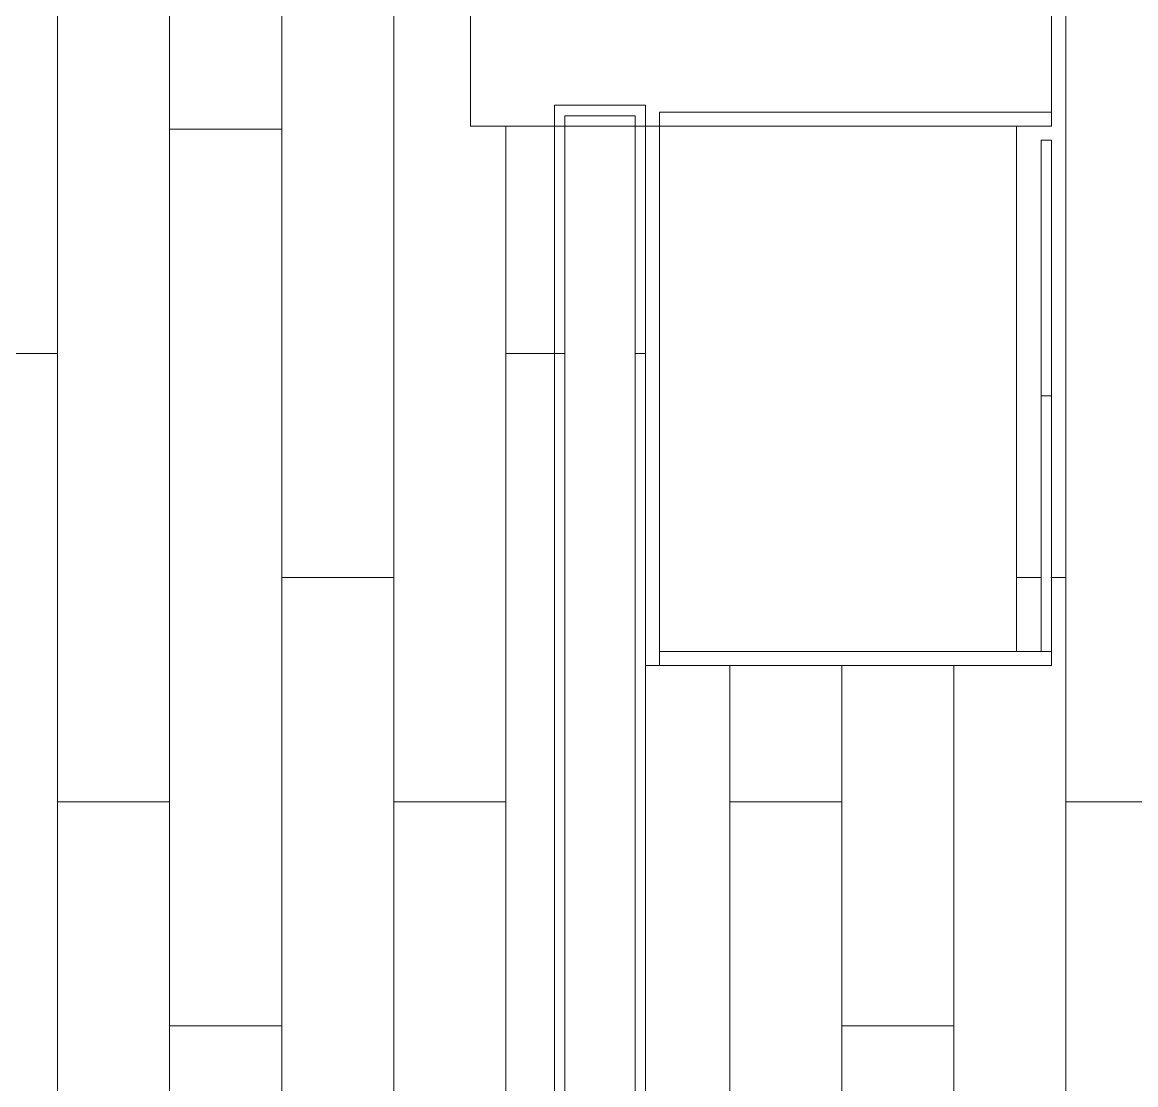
# Model space of a CAD drawing. Header units: metres. Extents: x 3856 to 4207, y -1118 to -691.
# Drawn here: x 3990.482 to 3992.072, y -994.911 to -993.394 of the extents above; entities that cross this region are included whole.
import ezdxf

# ---------------------------------------------------------------- set-up
doc = ezdxf.new("R2010")
doc.units = ezdxf.units.M
for name, color, linetype, lineweight in [('Floors', 7, 'Continuous', 9), ('Generic Models', 7, 'Continuous', 9), ('Surface Pattern', 7, 'Continuous', 9), ('Walls', 7, 'Continuous', 9)]:
    doc.layers.add(name, color=color, linetype=linetype, lineweight=lineweight)

# ---------------------------------------------------------------- blocks, each defined once
blk = doc.blocks.new('COCINA APTO TIPO A - COCINA APTO TIPO A-V230-IMPLANTACIÓN - KIT COMERCIAL')
at = {"layer": 'Generic Models'}
for p, q in [((1.5213, 2.87), (0.9613, 2.87)), ((0.9613, 2.87), (0.9613, 2.85)), ((1.5213, 2.85), (1.5213, 2.87)), ((1.5413, 2.87), (1.5213, 2.87)), ((1.5213, 2.87), (1.5213, 2.1)), ((1.5413, 2.1), (1.5413, 2.87)), ((0.9763, 2.85), (0.9613, 2.85)), ((0.9613, 2.85), (0.9613, 2.485)), ((0.9613, 2.85), (1.5213, 2.85)), ((0.9763, 2.485), (0.9763, 2.85)), ((1.0113, 2.85), (1.0113, 2.1)), ((0.9763, 2.485), (0.9613, 2.485)), ((0.9613, 2.485), (0.9613, 2.12)), ((0.9613, 2.485), (0.9763, 2.485)), ((0.9763, 2.12), (0.9763, 2.485)), ((0.9613, 2.12), (0.9763, 2.12)), ((1.5213, 2.1), (0.9613, 2.1)), ((0.9613, 2.1), (0.9613, 2.08)), ((1.5213, 2.1), (1.5413, 2.1)), ((1.5213, 2.08), (1.5213, 2.1)), ((1.7913, 2.1), (1.5413, 2.1)), ((1.7913, 0.3), (1.7913, 2.1)), ((0.9613, 2.08), (1.5213, 2.08)), ((0.9613, 2.08), (0.9613, 0.3))]:
    blk.add_line(p, q, dxfattribs=at)
blk = doc.blocks.new('EDIFICIO TIPO A_rvt-3-IMPLANTACIÓN - KIT COMERCIAL')
at = {"layer": 'Surface Pattern', "true_color": 0x808080}
h = blk.add_hatch(dxfattribs=at)
h.set_pattern_fill('FP_72', color=8, style=0, pattern_type=2)
h.set_pattern_definition([(90, (1951.012, -977.227), (-0.16, 1e-17), []), (180, (1951.012, -977.227), (-0.32, -0.32), [0.16, -1.12]), (180, (1950.852, -976.587), (-0.32, -0.32), [0.16, -1.12])])
h.paths.add_polyline_path([(3988.4483, -996.0273), (3991.2568, -996.0273), (3991.2568, -993.5423), (3991.1218, -993.5423), (3991.1218, -991.7423), (3991.2568, -991.7423), (3991.2568, -991.6273), (3993.7318, -991.6273), (3993.7318, -991.6073), (3992.7818, -991.6073), (3992.7818, -991.5673), (3993.7318, -991.5673), (3993.7318, -990.3273), (3992.4568, -990.3273), (3992.4568, -990.6273), (3992.3568, -990.6273), (3992.3568, -987.6873), (3992.4068, -987.6873), (3992.4068, -986.8673), (3992.3568, -986.8673), (3992.3568, -986.8273), (3991.3568, -986.8273), (3991.3568, -986.9173), (3991.3068, -986.9173), (3991.3068, -987.6373), (3991.3568, -987.6373), (3991.3568, -989.0273), (3991.2568, -989.0273), (3991.2568, -987.8273), (3987.7568, -987.8273), (3987.7568, -996.0273), (3987.8434, -996.0273)])
h.paths.add_polyline_path([(3989.3434, -995.9513), (3987.8434, -995.9513), (3987.8434, -993.6366), (3988.6434, -993.6366), (3988.6434, -995.1513), (3989.3434, -995.1513), (3989.3434, -995.2608)])
h.paths.add_polyline_path([(3989.3434, -994.6273), (3989.2881, -994.6273), (3989.2881, -994.1273), (3989.8881, -994.1273), (3989.8881, -994.6273)])
h.paths.add_polyline_path([(3989.2835, -992.0273), (3988.4068, -992.0273), (3988.4068, -991.3273), (3990.0068, -991.3273), (3990.0068, -992.0273)])
h.paths.add_polyline_path([(3993.0568, -990.2273), (3994.1576, -990.2173), (3994.1576, -987.8273), (3993.0568, -987.8273), (3993.0568, -990.1143), (3994.1568, -990.1143), (3994.1568, -990.1293), (3993.0568, -990.1293), (3993.0568, -990.2173)])
h.paths.add_polyline_path([(3987.7568, -987.7273), (3991.2568, -987.7273), (3991.2568, -987.6573), (3990.5068, -987.6573), (3990.5068, -987.6173), (3991.2668, -987.6116), (3991.2568, -986.8273), (3990.6568, -986.8273), (3990.6495, -986.7298), (3990.6318, -986.7273), (3990.6403, -986.7148), (3990.6568, -986.7148), (3990.6568, -984.5273), (3987.7568, -984.5273), (3987.7568, -986.855)])
h.paths.add_polyline_path([(3996.3068, -987.7273), (3996.3068, -984.5273), (3992.9568, -984.5273), (3992.9568, -986.8273), (3992.4568, -986.8273), (3992.4468, -987.6673), (3993.3068, -987.6673), (3993.3068, -987.7073), (3992.4568, -987.7073), (3992.4568, -987.7273), (3996.1862, -987.7273)])
h.paths.add_polyline_path([(3995.9507, -987.295), (3995.7862, -987.295), (3995.7862, -986.895), (3996.1862, -986.895), (3996.1862, -987.295)])
h.paths.add_polyline_path([(3994.2862, -986.795), (3994.2862, -985.195), (3996.1862, -985.195), (3996.1862, -986.795), (3994.6173, -986.795)])
h.paths.add_polyline_path([(3989.2835, -986.5273), (3988.3981, -986.5273), (3988.3981, -984.6273), (3989.7981, -984.6273), (3989.7981, -986.5273)])
h.paths.add_polyline_path([(3996.1862, -985.095), (3995.7862, -985.095), (3995.7862, -984.695), (3996.1862, -984.695), (3996.1862, -984.7068)])
h.paths.add_polyline_path([(3990.2878, -985.0273), (3989.8878, -985.0273), (3989.8885, -984.6273), (3990.2878, -984.6273)])
h.paths.add_polyline_path([(3988.2878, -985.0273), (3987.8878, -985.0273), (3987.8886, -984.6273), (3988.2878, -984.6273), (3988.2878, -984.9302)])
h = blk.add_hatch(dxfattribs=at)
h.set_pattern_fill('FP_75', color=8, style=0, pattern_type=2)
h.set_pattern_definition([(270, (3992.292, -992.907), (0.16, 1e-17), []), (0, (3992.292, -992.907), (0.32, 0.32), [0.16, -1.12]), (0, (3992.452, -993.547), (0.32, 0.32), [0.16, -1.12])])
h.paths.add_polyline_path([(3991.6168, -996.0273), (3993.7318, -996.0273), (3993.7318, -994.7273), (3992.8618, -994.7273), (3992.8618, -994.7148), (3992.8618, -994.3273), (3992.8743, -994.3273), (3993.7318, -994.3273), (3993.7318, -993.4423), (3993.1318, -993.4423), (3993.1352, -991.7423), (3993.7318, -991.7423), (3993.7318, -991.7273), (3993.1318, -991.7273), (3993.1318, -991.6273), (3991.2568, -991.6273), (3991.2628, -991.7423), (3991.9518, -991.7423), (3991.9504, -993.5423), (3991.9018, -993.5423), (3991.9018, -994.2923), (3991.9368, -994.2923), (3991.9368, -993.5623), (3991.9518, -993.5623), (3991.9504, -994.3123), (3991.3718, -994.3123), (3991.3718, -993.5423), (3991.3568, -993.5423), (3991.3568, -995.7673), (3991.6168, -995.7673), (3991.6168, -995.7798)])
h.paths.add_polyline_path([(3991.9504, -995.7523), (3991.3718, -995.7473), (3991.3718, -995.2473), (3991.9718, -995.2493), (3991.9718, -995.7473), (3991.9518, -995.7523)])
at = {"layer": 'Floors'}
for p, q in [((3991.2568, -996.0273), (3991.2568, -993.5423)), ((3991.3568, -993.5423), (3991.3568, -995.7673))]:
    blk.add_line(p, q, dxfattribs=at)
at = {"layer": 'Walls', "lineweight": 18}
for p, q in [((3991.2568, -993.5123), (3991.2418, -993.5123)), ((3991.2418, -993.5123), (3991.2418, -996.0273)), ((3991.3718, -993.5123), (3991.2568, -993.5123)), ((3991.3718, -993.5273), (3991.3718, -993.5123)), ((3991.2568, -996.0273), (3991.2568, -993.5273)), ((3991.2568, -993.5273), (3991.3568, -993.5273)), ((3991.3568, -993.5273), (3991.3568, -995.7673)), ((3991.3718, -995.7523), (3991.3718, -993.5273))]:
    blk.add_line(p, q, dxfattribs=at)
at = {"layer": 'Generic Models', "lineweight": 9, "rotation": 180}
blk.add_blockref('COCINA APTO TIPO A - COCINA APTO TIPO A-V230-IMPLANTACIÓN - KIT COMERCIAL', (3992.9131, -991.4423), dxfattribs=at)

msp = doc.modelspace()

# ---------------------------------------------------------------- block references
at = {"lineweight": 5}
msp.add_blockref('EDIFICIO TIPO A_rvt-3-IMPLANTACIÓN - KIT COMERCIAL', (0, 0), dxfattribs=at)

doc.saveas('drawing.dxf')
